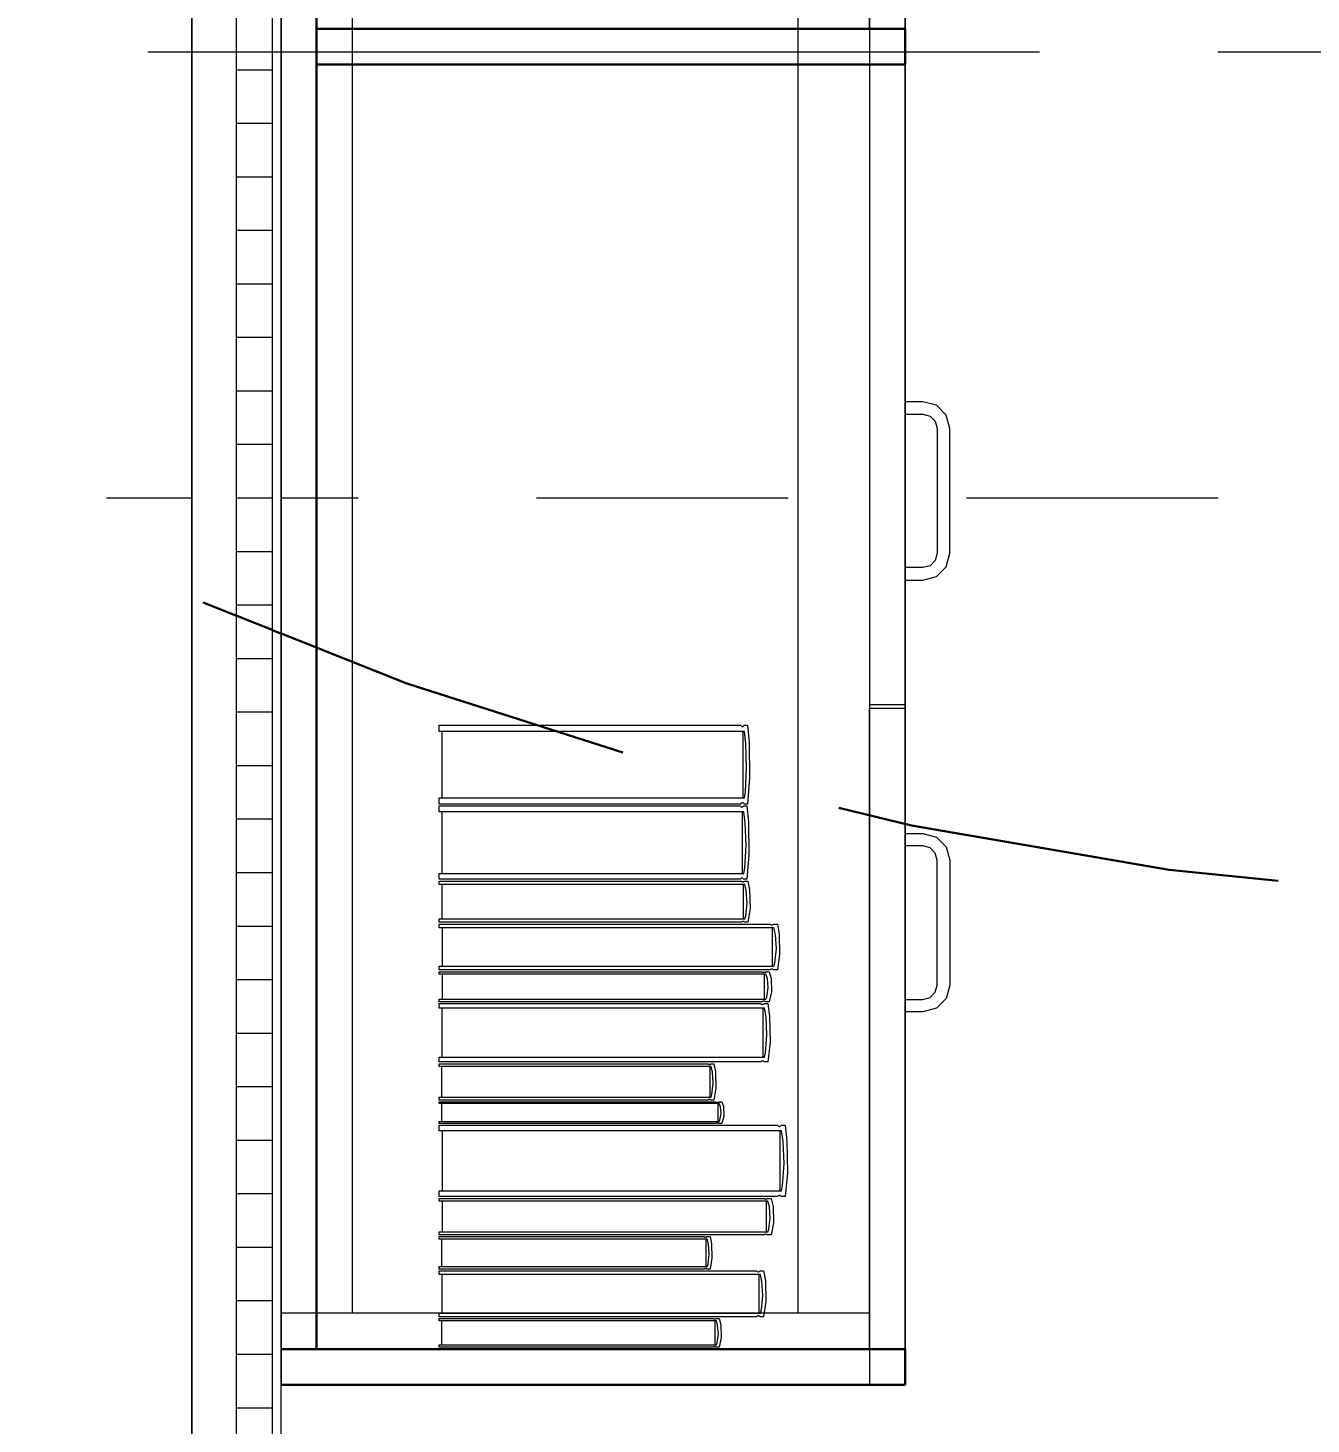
# Model space of a CAD drawing. Header units: inches. Extents: x -19 to 5698, y -728 to 92.
# Drawn here: x 104.678 to 105.398, y 6.681 to 7.463 of the extents above; entities that cross this region are included whole.
import ezdxf

# ---------------------------------------------------------------- set-up
doc = ezdxf.new("R2010")
doc.units = ezdxf.units.IN
doc.header["$MEASUREMENT"] = 0
doc.set_wipeout_variables(frame=1)
doc.header["$PDMODE"] = 1
for name, pattern in [('HIDDEN', [0.375, 0.25, -0.125]), ('Hidden Line', [0.195611, 0.141111, -0.0545]), ('Punto & Raya', [0.65, 0.5, -0.075, 0, -0.075]), ('Wipeout_Contour', [1, 0, -1])]:
    doc.linetypes.add(name, pattern=pattern)
doc.layers.get('0').update_dxf_attribs({"color": 61})
doc.layers.add('00 conduct tomacorr', color=120, linetype='HIDDEN', lineweight=30)
for name, color, linetype in [('02 _ ARQ _ ALB _ Cotas Ejes', 7, 'Continuous'), ('02 _ ARQ _ ALB _ Ejes Generales', 251, 'Continuous'), ('02 _ ARQ _ ZON _ Espacio.3D', 7, 'Continuous'), ('08 _ STR _ EXT _ 09 Vigas', 251, 'Continuous'), ('Acabado - Muros', 7, 'Continuous'), ('Dibujo 2D - General', 7, 'Continuous'), ('Interior - Mobiliario', 7, 'Continuous')]:
    doc.layers.add(name, color=color, linetype=linetype)
doc.styles.add('Estilo_Generado_4', font='swisse.ttf')
doc.dimstyles.new('Estilo_Generado__1', dxfattribs={"dimtxt": 0.125, "dimasz": 0.095, "dimexe": 0.18, "dimexo": 0.3, "dimgap": 0, "dimtad": 0, "dimtih": 1, "dimtoh": 1, "dimzin": 0, "dimdsep": 46, "dimtxsty": 'Estilo_Generado_4', "dimblk": 'ARROWHEAD_6', "dimblk1": 'ARROWHEAD_6', "dimblk2": 'ARROWHEAD_6', "dimcen": 0.09, "dimse1": 1, "dimse2": 1, "dimclrd": 144, "dimclre": 144, "dimclrt": 7, "dimadec": 0, "dimazin": 0, "dimtfac": 1, "dimtdec": 4, "dimtmove": 0, "dimatfit": 3, "dimfxl": 1, "dimtolj": 1, "dimtzin": 0, "dimarcsym": 0})

# ---------------------------------------------------------------- blocks, each defined once
blk = doc.blocks.new('ARROWHEAD_6')
at = {"color": 0, "linetype": 'Continuous', "lineweight": 0}
for p, q in [((-0.5, -0.5), (0.5, 0.5)), ((0, 0), (-1, 0))]:
    blk.add_line(p, q, dxfattribs=at)
blk = doc.blocks.new('*D89', base_point=(804.05902, 0))
at = {"layer": '02 _ ARQ _ ALB _ Cotas Ejes', "color": 144, "linetype": 'Continuous', "lineweight": -2, "transparency": 16777216}
for p, q in [((101.91498, 2.28411), (105.08862, 2.28411)), ((108.72499, 2.28411), (105.47605, 2.28411))]:
    blk.add_line(p, q, dxfattribs=at)
at = {"layer": 'Defpoints', "color": 0, "linetype": 'Continuous', "transparency": 16777216}
for p in [(101.81998, 7.45), (108.81999, 7.45), (108.81999, 2.28411)]:
    blk.add_point(p, dxfattribs=at)
at = {"layer": '02 _ ARQ _ ALB _ Cotas Ejes', "color": 144, "linetype": 'Continuous', "lineweight": -2, "transparency": 16777216, "xscale": 0.095, "yscale": 0.095, "zscale": 0.095, "rotation": 180}
blk.add_blockref('ARROWHEAD_6', (101.81998, 2.28411), dxfattribs=at)
at = {"layer": '02 _ ARQ _ ALB _ Cotas Ejes', "color": 144, "linetype": 'Continuous', "lineweight": -2, "transparency": 16777216, "xscale": 0.095, "yscale": 0.095, "zscale": 0.095}
blk.add_blockref('ARROWHEAD_6', (108.81999, 2.28411), dxfattribs=at)
at = {"layer": '02 _ ARQ _ ALB _ Cotas Ejes', "color": 7, "linetype": 'Continuous', "lineweight": 13, "transparency": 16777216, "insert": (105.28234, 2.28411), "char_height": 0.125, "attachment_point": 5, "style": 'Estilo_Generado_4'}
blk.add_mtext('\\A1;7.00', dxfattribs=at)

msp = doc.modelspace()

# ---------------------------------------------------------------- linework, layer by layer
at = {"layer": '02 _ ARQ _ ZON _ Espacio.3D', "color": 254, "linetype": 'Continuous', "lineweight": 0, "flags": 128}
for points in [[(104.82008, 17.35), (104.82007, 6.45001), (117.64873, 6.44992), (117.64874, 7.7), (117.79306, 7.7), (117.79305, 6.44999), (122.12319, 6.44999), (122.12319, 7.7), (122.57, 7.7), (122.57, 16.9), (122.57, 17.4), (116.66999, 17.4), (116.66999, 16.89999), (116.06999, 16.89998), (116.07, 16.29989), (115.57, 16.29989), (115.57, 17.4), (112.57002, 17.4), (112.57002, 16.09991), (108.57, 16.09984), (108.56999, 17.35)], [(104.77009, 6.45), (104.77008, 17.35), (102.56999, 17.35), (102.56998, 16.9), (102.06998, 16.9), (102.06998, 16.4), (101.81998, 16.39999), (101.81998, 16.14999), (100.82011, 16.14999), (100.82011, 13.25001), (101.81997, 13.25001), (101.81997, 12), (100.82011, 12), (100.82011, 9.10002), (101.81998, 9.10002), (101.81998, 8.1), (102.06998, 8.1), (102.06998, 7.7), (102.46998, 7.7), (102.46998, 7.2), (101.56998, 7.2), (101.56998, 7.85001), (100.81998, 7.85001), (100.81998, 6.45)]]:
    msp.add_lwpolyline(points, close=True, dxfattribs=at)

# ---------------------------------------------------------------- next in the draw order: wipeouts: each hides what was drawn before it
at = {"color": 254, "linetype": 'Wipeout_Contour', "lineweight": 0, "ltscale": 4906.165759}
msp.add_wipeout([(117.01364, 5.80001), (117.01364, 6.35), (100.67011, 6.35001), (100.67011, 7.85001), (100.16999, 7.85001), (100.16999, 5.80001)], dxfattribs=at).dxf.layer = 'Dibujo 2D - General'

# ---------------------------------------------------------------- next in the draw order: linework, layer by layer
at = {"layer": 'Interior - Mobiliario', "color": 175, "linetype": 'Continuous', "lineweight": 13}
for p, q in [((104.84008, 6.72292), (104.84008, 8.18292)), ((105.15008, 8.18292), (105.15008, 6.72292)), ((105.18008, 7.25392), (105.17008, 7.25392)), ((105.17008, 7.25392), (105.17008, 7.24692)), ((105.17008, 7.24692), (105.18008, 7.24692)), ((105.18758, 7.25191), (105.18008, 7.25392)), ((105.18008, 7.24692), (105.18408, 7.24585)), ((105.19307, 7.24642), (105.18758, 7.25191)), ((105.18408, 7.24585), (105.18701, 7.24292)), ((105.18701, 7.24292), (105.18808, 7.23892)), ((105.18808, 7.23892), (105.18808, 7.16892)), ((105.19508, 7.23892), (105.19307, 7.24642)), ((105.19508, 7.16892), (105.19508, 7.23892)), ((105.18808, 7.16892), (105.18701, 7.16492)), ((105.19307, 7.16142), (105.19508, 7.16892)), ((105.18008, 7.16092), (105.17008, 7.16092)), ((105.17008, 7.16092), (105.17008, 7.15392)), ((105.18408, 7.162), (105.18008, 7.16092)), ((105.18701, 7.16492), (105.18408, 7.162)), ((105.18758, 7.15593), (105.19307, 7.16142)), ((105.17008, 7.15392), (105.18008, 7.15392)), ((105.18008, 7.15392), (105.18758, 7.15593)), ((105.17008, 7.08392), (105.15008, 7.08392)), ((105.17008, 7.08192), (105.15008, 7.08192)), ((104.90874, 7.06901), (104.90874, 7.07255)), ((104.90874, 7.07255), (105.07791, 7.07255)), ((105.07997, 7.06901), (104.90874, 7.06901)), ((104.91047, 7.0319), (104.91047, 7.06901)), ((105.07791, 7.07255), (105.07805, 7.07231)), ((105.07805, 7.07231), (105.07827, 7.07206)), ((105.07827, 7.07206), (105.07851, 7.07189)), ((105.07851, 7.07189), (105.07877, 7.07181)), ((105.07877, 7.07181), (105.07902, 7.07182)), ((105.07902, 7.07182), (105.07927, 7.07192)), ((105.07911, 7.06901), (105.07911, 7.0319)), ((105.07927, 7.07192), (105.07951, 7.07211)), ((105.07951, 7.07211), (105.07973, 7.07238)), ((105.07973, 7.07238), (105.07982, 7.07255)), ((105.07982, 7.07255), (105.0817, 7.07255)), ((105.08077, 7.0624), (105.07997, 7.06901)), ((105.0817, 7.07255), (105.08265, 7.06286)), ((105.08121, 7.0488), (105.08077, 7.0624)), ((105.08265, 7.06286), (105.08287, 7.0431)), ((105.08049, 7.03525), (105.08121, 7.0488)), ((105.08287, 7.0431), (105.0817, 7.02836)), ((104.90874, 7.02836), (104.90874, 7.0319)), ((104.90874, 7.0319), (105.07997, 7.0319)), ((105.07791, 7.02836), (104.90874, 7.02836)), ((105.078, 7.02853), (105.07791, 7.02836)), ((105.07822, 7.0288), (105.078, 7.02853)), ((105.07846, 7.02899), (105.07822, 7.0288)), ((105.07871, 7.02909), (105.07846, 7.02899)), ((105.07897, 7.0291), (105.07871, 7.02909)), ((105.07922, 7.02902), (105.07897, 7.0291)), ((105.07946, 7.02885), (105.07922, 7.02902)), ((105.07968, 7.0286), (105.07946, 7.02885)), ((105.07982, 7.02836), (105.07968, 7.0286)), ((105.0817, 7.02836), (105.07982, 7.02836)), ((105.07997, 7.0319), (105.08049, 7.03525)), ((104.90874, 7.02407), (104.90874, 7.02736)), ((104.90874, 7.02736), (105.07757, 7.02736)), ((105.07963, 7.02407), (104.90874, 7.02407)), ((104.91047, 6.9895), (104.91047, 7.02407)), ((105.07757, 7.02736), (105.07771, 7.02714)), ((105.07771, 7.02714), (105.07793, 7.02691)), ((105.07793, 7.02691), (105.07817, 7.02675)), ((105.07817, 7.02675), (105.07843, 7.02668)), ((105.07843, 7.02668), (105.07868, 7.02669)), ((105.07868, 7.02669), (105.07893, 7.02678)), ((105.07877, 7.02407), (105.07877, 6.9895)), ((105.07893, 7.02678), (105.07917, 7.02695)), ((105.07917, 7.02695), (105.07939, 7.0272)), ((105.07939, 7.0272), (105.07948, 7.02736)), ((105.07948, 7.02736), (105.08136, 7.02736)), ((105.08042, 7.01791), (105.07963, 7.02407)), ((105.08136, 7.02736), (105.0823, 7.01834)), ((105.08086, 7.00524), (105.08042, 7.01791)), ((105.0823, 7.01834), (105.08252, 6.99993)), ((105.08014, 6.99262), (105.08086, 7.00524)), ((105.17008, 7.01192), (105.18008, 7.01192)), ((105.17008, 7.00492), (105.17008, 7.01192)), ((105.18008, 7.00492), (105.17008, 7.00492)), ((105.18008, 7.01192), (105.18758, 7.00991)), ((105.18408, 7.00385), (105.18008, 7.00492)), ((105.18758, 7.00991), (105.19307, 7.00442)), ((105.19307, 7.00442), (105.19508, 6.99692)), ((105.08252, 6.99993), (105.08136, 6.98621)), ((105.18701, 7.00092), (105.18408, 7.00385)), ((105.18808, 6.99692), (105.18701, 7.00092)), ((105.18808, 6.92692), (105.18808, 6.99692)), ((105.19508, 6.99692), (105.19508, 6.92692)), ((104.90874, 6.98621), (104.90874, 6.9895)), ((104.90874, 6.9895), (105.07963, 6.9895)), ((105.07963, 6.9895), (105.08014, 6.99262)), ((105.07757, 6.98621), (104.90874, 6.98621)), ((104.90874, 6.98336), (104.90874, 6.98521)), ((104.90874, 6.98521), (105.07814, 6.98521)), ((105.08021, 6.98336), (104.90874, 6.98336)), ((104.91047, 6.96396), (104.91047, 6.98336)), ((105.07767, 6.98637), (105.07757, 6.98621)), ((105.07788, 6.98662), (105.07767, 6.98637)), ((105.07812, 6.98679), (105.07788, 6.98662)), ((105.07837, 6.98688), (105.07812, 6.98679)), ((105.07814, 6.98521), (105.07829, 6.98508)), ((105.07829, 6.98508), (105.07851, 6.98495)), ((105.07862, 6.98689), (105.07837, 6.98688)), ((105.07851, 6.98495), (105.07875, 6.98486)), ((105.07888, 6.98682), (105.07862, 6.98689)), ((105.07875, 6.98486), (105.079, 6.98482)), ((105.07912, 6.98666), (105.07888, 6.98682)), ((105.079, 6.98482), (105.07926, 6.98482)), ((105.07934, 6.98643), (105.07912, 6.98666)), ((105.07926, 6.98482), (105.07951, 6.98488)), ((105.07948, 6.98621), (105.07934, 6.98643)), ((105.07935, 6.98336), (105.07935, 6.96396)), ((105.08136, 6.98621), (105.07948, 6.98621)), ((105.07951, 6.98488), (105.07975, 6.98498)), ((105.07975, 6.98498), (105.07997, 6.98512)), ((105.07997, 6.98512), (105.08006, 6.98521)), ((105.08006, 6.98521), (105.08195, 6.98521)), ((105.08101, 6.9799), (105.08021, 6.98336)), ((105.08195, 6.98521), (105.08289, 6.98014)), ((105.08145, 6.97279), (105.08101, 6.9799)), ((105.08289, 6.98014), (105.08311, 6.96981)), ((105.08021, 6.96396), (105.08073, 6.96571)), ((105.08073, 6.96571), (105.08145, 6.97279)), ((105.08311, 6.96981), (105.08195, 6.96211)), ((104.90874, 6.96211), (104.90874, 6.96396)), ((104.90874, 6.96396), (105.08021, 6.96396)), ((105.07814, 6.96211), (104.90874, 6.96211)), ((104.90874, 6.95905), (104.90874, 6.96111)), ((104.90874, 6.96111), (105.09428, 6.96111)), ((105.09654, 6.95905), (104.90874, 6.95905)), ((104.91064, 6.93743), (104.91064, 6.95905)), ((105.07824, 6.9622), (105.07814, 6.96211)), ((105.07846, 6.96234), (105.07824, 6.9622)), ((105.0787, 6.96244), (105.07846, 6.96234)), ((105.07895, 6.96249), (105.0787, 6.96244)), ((105.0792, 6.9625), (105.07895, 6.96249)), ((105.07945, 6.96246), (105.0792, 6.9625)), ((105.0797, 6.96237), (105.07945, 6.96246)), ((105.07992, 6.96224), (105.0797, 6.96237)), ((105.08006, 6.96211), (105.07992, 6.96224)), ((105.08195, 6.96211), (105.08006, 6.96211)), ((105.09428, 6.96111), (105.09443, 6.96097)), ((105.09443, 6.96097), (105.09468, 6.96083)), ((105.09468, 6.96083), (105.09494, 6.96073)), ((105.09494, 6.96073), (105.09522, 6.96068)), ((105.09522, 6.96068), (105.0955, 6.96069)), ((105.0955, 6.96069), (105.09577, 6.96075)), ((105.09559, 6.95905), (105.09559, 6.93743)), ((105.09577, 6.96075), (105.09603, 6.96086)), ((105.09603, 6.96086), (105.09627, 6.96101)), ((105.09627, 6.96101), (105.09638, 6.96111)), ((105.09638, 6.96111), (105.09844, 6.96111)), ((105.09741, 6.9552), (105.09654, 6.95905)), ((105.09844, 6.96111), (105.09948, 6.95547)), ((105.0979, 6.94728), (105.09741, 6.9552)), ((105.09948, 6.95547), (105.09971, 6.94396)), ((105.0971, 6.93938), (105.0979, 6.94728)), ((105.09971, 6.94396), (105.09844, 6.93537)), ((104.90874, 6.93537), (104.90874, 6.93743)), ((104.90874, 6.93743), (105.09654, 6.93743)), ((105.09428, 6.93537), (104.90874, 6.93537)), ((104.90874, 6.93303), (104.90874, 6.93437)), ((104.90874, 6.93437), (105.08983, 6.93437)), ((105.08983, 6.93437), (105.08998, 6.93428)), ((105.08998, 6.93428), (105.09022, 6.93419)), ((105.09022, 6.93419), (105.09048, 6.93412)), ((105.09048, 6.93412), (105.09075, 6.93409)), ((105.09075, 6.93409), (105.09102, 6.9341)), ((105.09102, 6.9341), (105.09129, 6.93413)), ((105.09129, 6.93413), (105.09155, 6.9342)), ((105.09155, 6.9342), (105.09178, 6.93431)), ((105.09178, 6.93431), (105.09188, 6.93437)), ((105.09188, 6.93437), (105.0939, 6.93437)), ((105.0939, 6.93437), (105.09491, 6.93069)), ((105.09438, 6.93547), (105.09428, 6.93537)), ((105.09462, 6.93563), (105.09438, 6.93547)), ((105.09488, 6.93574), (105.09462, 6.93563)), ((105.09515, 6.9358), (105.09488, 6.93574)), ((105.09543, 6.9358), (105.09515, 6.9358)), ((105.09571, 6.93575), (105.09543, 6.9358)), ((105.09598, 6.93566), (105.09571, 6.93575)), ((105.09622, 6.93551), (105.09598, 6.93566)), ((105.09638, 6.93537), (105.09622, 6.93551)), ((105.09844, 6.93537), (105.09638, 6.93537)), ((105.09654, 6.93743), (105.0971, 6.93938)), ((105.09204, 6.93303), (104.90874, 6.93303)), ((104.91059, 6.91895), (104.91059, 6.93303)), ((105.09112, 6.93303), (105.09112, 6.91895)), ((105.09289, 6.93052), (105.09204, 6.93303)), ((105.09337, 6.92536), (105.09289, 6.93052)), ((105.09491, 6.93069), (105.09514, 6.9232)), ((105.18701, 6.92292), (105.18808, 6.92692)), ((105.19508, 6.92692), (105.19307, 6.91942)), ((104.90874, 6.91761), (104.90874, 6.91895)), ((104.90874, 6.91895), (105.09204, 6.91895)), ((105.09204, 6.91895), (105.09259, 6.92022)), ((105.09259, 6.92022), (105.09337, 6.92536)), ((105.09514, 6.9232), (105.0939, 6.91761)), ((105.17008, 6.91892), (105.18008, 6.91892)), ((105.17008, 6.91192), (105.17008, 6.91892)), ((105.18008, 6.91892), (105.18408, 6.92)), ((105.18408, 6.92), (105.18701, 6.92292)), ((105.19307, 6.91942), (105.18758, 6.91393)), ((105.08983, 6.91761), (104.90874, 6.91761)), ((104.90874, 6.91398), (104.90874, 6.91661)), ((104.90874, 6.91661), (105.08903, 6.91661)), ((105.09124, 6.91398), (104.90874, 6.91398)), ((104.91058, 6.88643), (104.91058, 6.91398)), ((105.08903, 6.91661), (105.08919, 6.91643)), ((105.08919, 6.91643), (105.08942, 6.91624)), ((105.08942, 6.91624), (105.08968, 6.91612)), ((105.08968, 6.91612), (105.08995, 6.91606)), ((105.08994, 6.91767), (105.08983, 6.91761)), ((105.09017, 6.91777), (105.08994, 6.91767)), ((105.08995, 6.91606), (105.09022, 6.91607)), ((105.09042, 6.91784), (105.09017, 6.91777)), ((105.09022, 6.91607), (105.09049, 6.91614)), ((105.09031, 6.91398), (105.09031, 6.88643)), ((105.09069, 6.91788), (105.09042, 6.91784)), ((105.09049, 6.91614), (105.09074, 6.91628)), ((105.09096, 6.91789), (105.09069, 6.91788)), ((105.09074, 6.91628), (105.09097, 6.91648)), ((105.09123, 6.91786), (105.09096, 6.91789)), ((105.09097, 6.91648), (105.09108, 6.91661)), ((105.09108, 6.91661), (105.09308, 6.91661)), ((105.09149, 6.91779), (105.09123, 6.91786)), ((105.09208, 6.90907), (105.09124, 6.91398)), ((105.09173, 6.9177), (105.09149, 6.91779)), ((105.09188, 6.91761), (105.09173, 6.9177)), ((105.0939, 6.91761), (105.09188, 6.91761)), ((105.09308, 6.91661), (105.09409, 6.90941)), ((105.18008, 6.91192), (105.17008, 6.91192)), ((105.18758, 6.91393), (105.18008, 6.91192)), ((105.09255, 6.89897), (105.09208, 6.90907)), ((105.09409, 6.90941), (105.09432, 6.89475)), ((105.09178, 6.88892), (105.09255, 6.89897)), ((105.09432, 6.89475), (105.09308, 6.88381)), ((105.09124, 6.88643), (105.09178, 6.88892)), ((104.90874, 6.88381), (104.90874, 6.88643)), ((104.90874, 6.88643), (105.09124, 6.88643)), ((105.08903, 6.88381), (104.90874, 6.88381)), ((104.90874, 6.88118), (104.90874, 6.88281)), ((104.90874, 6.88281), (105.05947, 6.88281)), ((105.06131, 6.88118), (104.90874, 6.88118)), ((104.91028, 6.86406), (104.91028, 6.88118)), ((105.05947, 6.88281), (105.0596, 6.8827)), ((105.0596, 6.8827), (105.0598, 6.88258)), ((105.0598, 6.88258), (105.06001, 6.8825)), ((105.06001, 6.8825), (105.06024, 6.88247)), ((105.06024, 6.88247), (105.06046, 6.88247)), ((105.06046, 6.88247), (105.06069, 6.88252)), ((105.06054, 6.88118), (105.06054, 6.86406)), ((105.06069, 6.88252), (105.0609, 6.8826)), ((105.0609, 6.8826), (105.06109, 6.88273)), ((105.06109, 6.88273), (105.06118, 6.88281)), ((105.06118, 6.88281), (105.06285, 6.88281)), ((105.06202, 6.87813), (105.06131, 6.88118)), ((105.06285, 6.88281), (105.0637, 6.87834)), ((105.08914, 6.88393), (105.08903, 6.88381)), ((105.08937, 6.88413), (105.08914, 6.88393)), ((105.08962, 6.88427), (105.08937, 6.88413)), ((105.08989, 6.88435), (105.08962, 6.88427)), ((105.09016, 6.88436), (105.08989, 6.88435)), ((105.09043, 6.8843), (105.09016, 6.88436)), ((105.09069, 6.88417), (105.09043, 6.8843)), ((105.09092, 6.88398), (105.09069, 6.88417)), ((105.09108, 6.88381), (105.09092, 6.88398)), ((105.09308, 6.88381), (105.09108, 6.88381)), ((105.06177, 6.8656), (105.06241, 6.87185)), ((105.06241, 6.87185), (105.06202, 6.87813)), ((105.0637, 6.87834), (105.06389, 6.86922)), ((104.90874, 6.86243), (104.90874, 6.86406)), ((104.90874, 6.86406), (105.06131, 6.86406)), ((105.06131, 6.86406), (105.06177, 6.8656)), ((105.06389, 6.86922), (105.06285, 6.86243)), ((105.05947, 6.86243), (104.90874, 6.86243)), ((104.90874, 6.86047), (104.90874, 6.86143)), ((104.90874, 6.86143), (105.06388, 6.86143)), ((105.06578, 6.86047), (104.90874, 6.86047)), ((104.91033, 6.85035), (104.91033, 6.86047)), ((105.05956, 6.86251), (105.05947, 6.86243)), ((105.05975, 6.86263), (105.05956, 6.86251)), ((105.05996, 6.86272), (105.05975, 6.86263)), ((105.06019, 6.86276), (105.05996, 6.86272)), ((105.06041, 6.86277), (105.06019, 6.86276)), ((105.06064, 6.86273), (105.06041, 6.86277)), ((105.06085, 6.86265), (105.06064, 6.86273)), ((105.06105, 6.86254), (105.06085, 6.86265)), ((105.06118, 6.86243), (105.06105, 6.86254)), ((105.06285, 6.86243), (105.06118, 6.86243)), ((105.06388, 6.86143), (105.06401, 6.86136)), ((105.06401, 6.86136), (105.06422, 6.8613)), ((105.06422, 6.8613), (105.06444, 6.86125)), ((105.06444, 6.86125), (105.06467, 6.86123)), ((105.06467, 6.86123), (105.06491, 6.86123)), ((105.06491, 6.86123), (105.06513, 6.86126)), ((105.06499, 6.86047), (105.06499, 6.85035)), ((105.06513, 6.86126), (105.06535, 6.86131)), ((105.06535, 6.86131), (105.06555, 6.86138)), ((105.06555, 6.86138), (105.06564, 6.86143)), ((105.06564, 6.86143), (105.06737, 6.86143)), ((105.06651, 6.85866), (105.06578, 6.86047)), ((105.06691, 6.85496), (105.06651, 6.85866)), ((105.06737, 6.86143), (105.06823, 6.85879)), ((105.06823, 6.85879), (105.06843, 6.8534)), ((104.90874, 6.84939), (104.90874, 6.85035)), ((104.90874, 6.85035), (105.06578, 6.85035)), ((105.06388, 6.84939), (104.90874, 6.84939)), ((104.90874, 6.84519), (104.90874, 6.84839)), ((104.90874, 6.84839), (105.09849, 6.84839)), ((105.06397, 6.84944), (105.06388, 6.84939)), ((105.06417, 6.84951), (105.06397, 6.84944)), ((105.06439, 6.84956), (105.06417, 6.84951)), ((105.06462, 6.84959), (105.06439, 6.84956)), ((105.06485, 6.84959), (105.06462, 6.84959)), ((105.06508, 6.84957), (105.06485, 6.84959)), ((105.06531, 6.84952), (105.06508, 6.84957)), ((105.06551, 6.84945), (105.06531, 6.84952)), ((105.06564, 6.84939), (105.06551, 6.84945)), ((105.06737, 6.84939), (105.06564, 6.84939)), ((105.06578, 6.85035), (105.06625, 6.85127)), ((105.06625, 6.85127), (105.06691, 6.85496)), ((105.06843, 6.8534), (105.06737, 6.84939)), ((105.09849, 6.84839), (105.09865, 6.84818)), ((105.09865, 6.84818), (105.0989, 6.84795)), ((105.0989, 6.84795), (105.09917, 6.84779)), ((105.09917, 6.84779), (105.09945, 6.84772)), ((105.09945, 6.84772), (105.09974, 6.84773)), ((105.09974, 6.84773), (105.10002, 6.84782)), ((105.10002, 6.84782), (105.10029, 6.84799)), ((105.10029, 6.84799), (105.10053, 6.84823)), ((105.10053, 6.84823), (105.10064, 6.84839)), ((105.10064, 6.84839), (105.10275, 6.84839)), ((105.10275, 6.84839), (105.10381, 6.83961)), ((105.10081, 6.84519), (104.90874, 6.84519)), ((104.91068, 6.81154), (104.91068, 6.84519)), ((105.09984, 6.84519), (105.09984, 6.81154)), ((105.1017, 6.83919), (105.10081, 6.84519)), ((105.10219, 6.82686), (105.1017, 6.83919)), ((105.10381, 6.83961), (105.10405, 6.82169)), ((105.10138, 6.81458), (105.10219, 6.82686)), ((105.10405, 6.82169), (105.10275, 6.80834)), ((104.90874, 6.80834), (104.90874, 6.81154)), ((104.90874, 6.81154), (105.10081, 6.81154)), ((105.0986, 6.80849), (105.09849, 6.80834)), ((105.09884, 6.80874), (105.0986, 6.80849)), ((105.09911, 6.80891), (105.09884, 6.80874)), ((105.09939, 6.809), (105.09911, 6.80891)), ((105.09968, 6.80901), (105.09939, 6.809)), ((105.09996, 6.80893), (105.09968, 6.80901)), ((105.10023, 6.80878), (105.09996, 6.80893)), ((105.10048, 6.80855), (105.10023, 6.80878)), ((105.10064, 6.80834), (105.10048, 6.80855)), ((105.10081, 6.81154), (105.10138, 6.81458)), ((105.09849, 6.80834), (104.90874, 6.80834)), ((104.90874, 6.8057), (104.90874, 6.80734)), ((104.90874, 6.80734), (105.09089, 6.80734)), ((105.09312, 6.8057), (104.90874, 6.8057)), ((104.9106, 6.78852), (104.9106, 6.8057)), ((105.09089, 6.80734), (105.09105, 6.80723)), ((105.09105, 6.80723), (105.09129, 6.80711)), ((105.09129, 6.80711), (105.09155, 6.80703)), ((105.09155, 6.80703), (105.09182, 6.80699)), ((105.09182, 6.80699), (105.09209, 6.807)), ((105.09209, 6.807), (105.09236, 6.80705)), ((105.09219, 6.8057), (105.09219, 6.78852)), ((105.09236, 6.80705), (105.09262, 6.80713)), ((105.09262, 6.80713), (105.09285, 6.80726)), ((105.09285, 6.80726), (105.09295, 6.80734)), ((105.09295, 6.80734), (105.09498, 6.80734)), ((105.09397, 6.80264), (105.09312, 6.8057)), ((105.09445, 6.79634), (105.09397, 6.80264)), ((105.09498, 6.80734), (105.096, 6.80285)), ((105.096, 6.80285), (105.09623, 6.79371)), ((105.10275, 6.80834), (105.10064, 6.80834)), ((105.09367, 6.79007), (105.09445, 6.79634)), ((105.09623, 6.79371), (105.09498, 6.78689)), ((104.90874, 6.78689), (104.90874, 6.78852)), ((104.90874, 6.78852), (105.09312, 6.78852)), ((105.09089, 6.78689), (104.90874, 6.78689)), ((104.90874, 6.78443), (104.90874, 6.78589)), ((104.90874, 6.78589), (105.05736, 6.78589)), ((105.05736, 6.78589), (105.05748, 6.78579)), ((105.05748, 6.78579), (105.05768, 6.78569)), ((105.05768, 6.78569), (105.05789, 6.78562)), ((105.05789, 6.78562), (105.05811, 6.78558)), ((105.05811, 6.78558), (105.05833, 6.78559)), ((105.05833, 6.78559), (105.05855, 6.78563)), ((105.05855, 6.78563), (105.05876, 6.78571)), ((105.05876, 6.78571), (105.05896, 6.78582)), ((105.05896, 6.78582), (105.05904, 6.78589)), ((105.05904, 6.78589), (105.06069, 6.78589)), ((105.06069, 6.78589), (105.06152, 6.7819)), ((105.091, 6.78697), (105.09089, 6.78689)), ((105.09123, 6.78709), (105.091, 6.78697)), ((105.09149, 6.78718), (105.09123, 6.78709)), ((105.09176, 6.78722), (105.09149, 6.78718)), ((105.09203, 6.78723), (105.09176, 6.78722)), ((105.0923, 6.78719), (105.09203, 6.78723)), ((105.09256, 6.78711), (105.0923, 6.78719)), ((105.0928, 6.787), (105.09256, 6.78711)), ((105.09295, 6.78689), (105.0928, 6.787)), ((105.09498, 6.78689), (105.09295, 6.78689)), ((105.09312, 6.78852), (105.09367, 6.79007)), ((105.05917, 6.78443), (104.90874, 6.78443)), ((104.91026, 6.76915), (104.91026, 6.78443)), ((105.05841, 6.78443), (105.05841, 6.76915)), ((105.05987, 6.78171), (105.05917, 6.78443)), ((105.06026, 6.77611), (105.05987, 6.78171)), ((105.06152, 6.7819), (105.06171, 6.77376)), ((105.05917, 6.76915), (105.05962, 6.77053)), ((105.05962, 6.77053), (105.06026, 6.77611)), ((105.06171, 6.77376), (105.06069, 6.76769)), ((104.90874, 6.76769), (104.90874, 6.76915)), ((104.90874, 6.76915), (105.05917, 6.76915)), ((105.05736, 6.76769), (104.90874, 6.76769)), ((104.90874, 6.76464), (104.90874, 6.76669)), ((104.90874, 6.76669), (105.08673, 6.76669)), ((105.08891, 6.76464), (104.90874, 6.76464)), ((104.91056, 6.74309), (104.91056, 6.76464)), ((105.05744, 6.76776), (105.05736, 6.76769)), ((105.05763, 6.76787), (105.05744, 6.76776)), ((105.05784, 6.76795), (105.05763, 6.76787)), ((105.05806, 6.76799), (105.05784, 6.76795)), ((105.05829, 6.768), (105.05806, 6.76799)), ((105.05851, 6.76796), (105.05829, 6.768)), ((105.05872, 6.7679), (105.05851, 6.76796)), ((105.05891, 6.76779), (105.05872, 6.7679)), ((105.05904, 6.76769), (105.05891, 6.76779)), ((105.06069, 6.76769), (105.05904, 6.76769)), ((105.08673, 6.76669), (105.08688, 6.76656)), ((105.08688, 6.76656), (105.08712, 6.76641)), ((105.08712, 6.76641), (105.08737, 6.76631)), ((105.08737, 6.76631), (105.08764, 6.76626)), ((105.08764, 6.76626), (105.0879, 6.76627)), ((105.0879, 6.76627), (105.08817, 6.76633)), ((105.088, 6.76464), (105.088, 6.74309)), ((105.08817, 6.76633), (105.08842, 6.76644)), ((105.08842, 6.76644), (105.08865, 6.76659)), ((105.08865, 6.76659), (105.08875, 6.76669)), ((105.08875, 6.76669), (105.09073, 6.76669)), ((105.08974, 6.7608), (105.08891, 6.76464)), ((105.09073, 6.76669), (105.09172, 6.76107)), ((105.09021, 6.7529), (105.08974, 6.7608)), ((105.09172, 6.76107), (105.09195, 6.7496)), ((105.08945, 6.74504), (105.09021, 6.7529)), ((105.09195, 6.7496), (105.09073, 6.74104)), ((105.11008, 6.74292), (104.86008, 6.74292)), ((104.90874, 6.74104), (104.90874, 6.74309)), ((104.90874, 6.74309), (105.08891, 6.74309)), ((105.08673, 6.74104), (104.90874, 6.74104)), ((104.90874, 6.73875), (104.90874, 6.74004)), ((104.90874, 6.74004), (105.06235, 6.74004)), ((105.06422, 6.73875), (104.90874, 6.73875)), ((105.06235, 6.74004), (105.06247, 6.73995)), ((105.06247, 6.73995), (105.06268, 6.73986)), ((105.06268, 6.73986), (105.0629, 6.7398)), ((105.0629, 6.7398), (105.06312, 6.73977)), ((105.06312, 6.73977), (105.06336, 6.73977)), ((105.06336, 6.73977), (105.06358, 6.73981)), ((105.06358, 6.73981), (105.0638, 6.73988)), ((105.0638, 6.73988), (105.064, 6.73998)), ((105.064, 6.73998), (105.06408, 6.74004)), ((105.06408, 6.74004), (105.06579, 6.74004)), ((105.06494, 6.73634), (105.06422, 6.73875)), ((105.06579, 6.74004), (105.06665, 6.73651)), ((105.08683, 6.74114), (105.08673, 6.74104)), ((105.08706, 6.7413), (105.08683, 6.74114)), ((105.08731, 6.7414), (105.08706, 6.7413)), ((105.08758, 6.74146), (105.08731, 6.7414)), ((105.08784, 6.74147), (105.08758, 6.74146)), ((105.08811, 6.74142), (105.08784, 6.74147)), ((105.08836, 6.74132), (105.08811, 6.74142)), ((105.0886, 6.74118), (105.08836, 6.74132)), ((105.08875, 6.74104), (105.0886, 6.74118)), ((105.09073, 6.74104), (105.08875, 6.74104)), ((105.08891, 6.74309), (105.08945, 6.74504)), ((105.15008, 6.74292), (105.11008, 6.74292)), ((105.06534, 6.73138), (105.06494, 6.73634)), ((105.06665, 6.73651), (105.06685, 6.7293)), ((105.15008, 6.72292), (104.84008, 6.72292))]:
    msp.add_line(p, q, dxfattribs=at)

# ---------------------------------------------------------------- next in the draw order: wipeouts: each hides what was drawn before it
at = {"color": 254, "linetype": 'Wipeout_Contour', "lineweight": 0, "ltscale": 3266.39302}
msp.add_wipeout([(105.17008, 7.46292), (104.84008, 7.46292), (104.84008, 7.44292), (105.17008, 7.44292)], dxfattribs=at).dxf.layer = 'Interior - Mobiliario'

# ---------------------------------------------------------------- next in the draw order: linework, layer by layer
at = {"layer": 'Interior - Mobiliario', "color": 175, "linetype": 'Continuous', "lineweight": 13}
for p, q in [((104.86008, 8.16292), (104.86008, 6.74292)), ((105.11008, 6.74292), (105.11008, 8.16292)), ((105.15008, 8.16292), (105.15008, 6.74292)), ((105.15008, 7.46292), (105.15008, 7.82192)), ((105.17008, 7.46292), (105.17008, 7.82192)), ((104.84008, 7.46292), (105.17008, 7.46292)), ((104.84008, 7.44292), (104.84008, 7.46292)), ((105.17008, 7.46292), (105.15008, 7.46292)), ((105.17008, 7.46292), (105.17008, 7.44292)), ((105.17008, 7.46292), (105.17008, 7.44292)), ((105.17008, 7.44292), (104.84008, 7.44292)), ((105.15008, 7.44292), (105.15008, 7.08392)), ((105.17008, 7.44292), (105.15008, 7.44292)), ((105.17008, 7.44292), (105.17008, 7.08392))]:
    msp.add_line(p, q, dxfattribs=at)
at = {"layer": 'Interior - Mobiliario', "color": 175, "linetype": 'Continuous', "lineweight": 30}
for p, q in [((104.84008, 7.44292), (104.84008, 7.46292)), ((105.17008, 7.46292), (104.84008, 7.46292)), ((105.17008, 7.44292), (105.17008, 7.46292)), ((105.17008, 7.44292), (104.84008, 7.44292))]:
    msp.add_line(p, q, dxfattribs=at)

# ---------------------------------------------------------------- next in the draw order: wipeouts: each hides what was drawn before it
at = {"color": 254, "linetype": 'Wipeout_Contour', "lineweight": 0, "ltscale": 3265.694342}
msp.add_wipeout([(104.84008, 8.18292), (104.82008, 8.18292), (104.82008, 6.72292), (104.84008, 6.72292)], dxfattribs=at).dxf.layer = 'Interior - Mobiliario'

# ---------------------------------------------------------------- next in the draw order: linework, layer by layer
at = {"layer": '08 _ STR _ EXT _ 09 Vigas', "color": 251, "linetype": 'Hidden Line', "lineweight": 13, "true_color": 0x636466}
msp.add_line((102.06999, 7.2), (144.06999, 7.2), dxfattribs=at)
at = {"layer": 'Interior - Mobiliario', "color": 175, "linetype": 'Continuous', "lineweight": 30}
for p, q in [((104.82008, 6.72292), (104.82008, 8.18292)), ((104.84008, 6.72292), (104.84008, 8.18292)), ((104.84008, 6.72292), (104.82008, 6.72292))]:
    msp.add_line(p, q, dxfattribs=at)
at = {"layer": 'Interior - Mobiliario', "color": 175, "linetype": 'Continuous', "lineweight": 13}
for p, q in [((104.82008, 6.72292), (104.82008, 8.18292)), ((104.84008, 8.18292), (104.84008, 6.72292)), ((104.82008, 6.74292), (104.82008, 8.16292)), ((104.84008, 7.46292), (105.17008, 7.46292)), ((104.84008, 7.44292), (104.84008, 7.46292)), ((105.17008, 7.44292), (104.84008, 7.44292)), ((104.86008, 6.74292), (104.82008, 6.74292)), ((104.84008, 6.72292), (104.82008, 6.72292))]:
    msp.add_line(p, q, dxfattribs=at)

# ---------------------------------------------------------------- next in the draw order: wipeouts: each hides what was drawn before it
at = {"color": 254, "linetype": 'Wipeout_Contour', "lineweight": 0, "ltscale": 3266.327347}
msp.add_wipeout([(105.17008, 6.72292), (104.82008, 6.72292), (104.82008, 6.70292), (105.17008, 6.70292)], dxfattribs=at).dxf.layer = 'Interior - Mobiliario'

# ---------------------------------------------------------------- next in the draw order: linework, layer by layer
at = {"layer": 'Interior - Mobiliario', "color": 175, "linetype": 'Continuous', "lineweight": 13}
for p, q in [((104.82008, 8.20292), (104.82008, 6.70292)), ((105.17008, 6.70292), (105.17008, 8.20292)), ((104.82008, 6.72292), (104.82008, 8.18292)), ((104.84008, 6.72292), (104.84008, 8.18292)), ((104.84008, 6.72292), (104.84008, 8.18292)), ((104.84008, 6.72292), (104.84008, 8.18292)), ((105.15008, 8.18292), (105.15008, 6.72292)), ((105.15008, 8.18292), (105.15008, 6.72292)), ((105.17008, 8.18292), (105.17008, 6.72292)), ((105.17008, 8.18292), (105.17008, 6.72292)), ((105.15008, 6.72292), (105.15008, 7.08192)), ((105.17008, 6.72292), (105.17008, 7.08192)), ((104.82008, 6.70292), (104.82008, 6.74292)), ((104.91031, 6.72521), (104.91031, 6.73875)), ((105.06344, 6.73875), (105.06344, 6.72521)), ((105.15008, 6.74292), (105.15008, 6.70292)), ((105.06469, 6.72644), (105.06534, 6.73138)), ((104.82008, 6.72292), (105.17008, 6.72292)), ((104.82008, 6.70292), (104.82008, 6.72292)), ((105.17008, 6.72292), (104.82008, 6.72292)), ((105.17008, 6.72292), (104.84008, 6.72292)), ((105.15008, 6.72292), (104.84008, 6.72292)), ((105.15008, 6.72292), (104.84008, 6.72292)), ((104.90874, 6.72392), (104.90874, 6.72521)), ((104.90874, 6.72521), (105.06422, 6.72521)), ((105.06235, 6.72392), (104.90874, 6.72392)), ((105.06243, 6.72399), (105.06235, 6.72392)), ((105.06263, 6.72408), (105.06243, 6.72399)), ((105.06285, 6.72415), (105.06263, 6.72408)), ((105.06307, 6.72419), (105.06285, 6.72415)), ((105.06331, 6.72419), (105.06307, 6.72419)), ((105.06353, 6.72416), (105.06331, 6.72419)), ((105.06375, 6.7241), (105.06353, 6.72416)), ((105.06396, 6.72401), (105.06375, 6.7241)), ((105.06408, 6.72392), (105.06396, 6.72401)), ((105.06579, 6.72392), (105.06408, 6.72392)), ((105.06422, 6.72521), (105.06469, 6.72644)), ((105.06685, 6.7293), (105.06579, 6.72392)), ((105.17008, 6.72292), (105.15008, 6.72292)), ((105.17008, 6.72292), (105.17008, 6.70292)), ((105.17008, 6.70292), (104.82008, 6.70292)), ((105.15008, 6.70292), (104.82008, 6.70292)), ((104.82008, 6.70292), (105.17008, 6.70292))]:
    msp.add_line(p, q, dxfattribs=at)
at = {"layer": 'Interior - Mobiliario', "color": 175, "linetype": 'Continuous', "lineweight": 30}
for p, q in [((104.82008, 6.70292), (104.82008, 6.72292)), ((105.17008, 6.72292), (104.82008, 6.72292)), ((105.17008, 6.70292), (105.17008, 6.72292)), ((105.17008, 6.70292), (104.82008, 6.70292))]:
    msp.add_line(p, q, dxfattribs=at)

# ---------------------------------------------------------------- next in the draw order: dimensions: what is measured, and where the dimension line sits
at = {"layer": '02 _ ARQ _ ALB _ Cotas Ejes', "color": 144, "linetype": 'Continuous', "lineweight": 13}
dim = msp.add_linear_dim(base=(108.81999, 2.28411), p1=(101.81998, 7.45), p2=(108.81999, 7.45), dimstyle='Estilo_Generado__1', dxfattribs=at)
dim.commit()
dim.dimension.update_dxf_attribs({"geometry": '*D89', "text_midpoint": (105.28234, 2.28411), "dimtype": 160})

# ---------------------------------------------------------------- next in the draw order: wipeouts: each hides what was drawn before it
at = {"color": 254, "linetype": 'Wipeout_Contour', "lineweight": 0, "ltscale": 3265.555495}
msp.add_wipeout([(104.77008, 6.45001), (104.82008, 6.45001), (104.82008, 8.4567), (104.77008, 8.4567)], dxfattribs=at).dxf.layer = 'Acabado - Muros'

# ---------------------------------------------------------------- next in the draw order: linework, layer by layer
at = {"layer": 'Acabado - Muros', "color": 251, "linetype": 'Continuous', "lineweight": 13, "flags": 128}
for points in [[(104.77008, 8.4567), (104.77008, 6.45001)], [(104.82008, 8.4567), (104.82008, 6.45001)]]:
    msp.add_lwpolyline(points, dxfattribs=at)

# ---------------------------------------------------------------- next in the draw order: wipeouts: each hides what was drawn before it
at = {"color": 254, "linetype": 'Wipeout_Contour', "lineweight": 0, "ltscale": 3265.595494}
msp.add_wipeout([(104.81508, 6.45001), (104.81508, 8.4567), (104.79508, 8.4567), (104.79508, 6.45001)], dxfattribs=at).dxf.layer = 'Acabado - Muros'

# ---------------------------------------------------------------- next in the draw order: hatches: boundary and pattern name
at = {"layer": 'Acabado - Muros', "linetype": 'Continuous', "lineweight": 0}
h = msp.add_hatch(dxfattribs=at)
h.set_pattern_fill('CONTRACHAPADO_0002', color=254, style=0, pattern_type=2)
h.set_pattern_definition([(0, (92.500015, 6e-09), (0, 0.03), [])])
h.paths.add_polyline_path([(104.81508, 6.45001), (104.81508, 8.4567), (104.79508, 8.4567), (104.79508, 6.45001)])

# ---------------------------------------------------------------- next in the draw order: linework, layer by layer
at = {"layer": '00 conduct tomacorr'}
msp.add_arc((105.60616, 9.09646), 2.12456, 166.08732, 294.25007, dxfattribs=at)
at = {"layer": '02 _ ARQ _ ALB _ Ejes Generales', "color": 251, "linetype": 'Punto & Raya', "lineweight": 13, "true_color": 0x636466}
msp.add_line((98.34541, 7.45), (147.06999, 7.45), dxfattribs=at)
at = {"layer": 'Acabado - Muros', "color": 7, "linetype": 'Continuous', "lineweight": 13, "flags": 128}
msp.add_lwpolyline([(104.81508, 6.45001), (104.79508, 6.45001), (104.79508, 8.4567), (104.81508, 8.4567)], close=True, dxfattribs=at)

doc.saveas('drawing.dxf')
